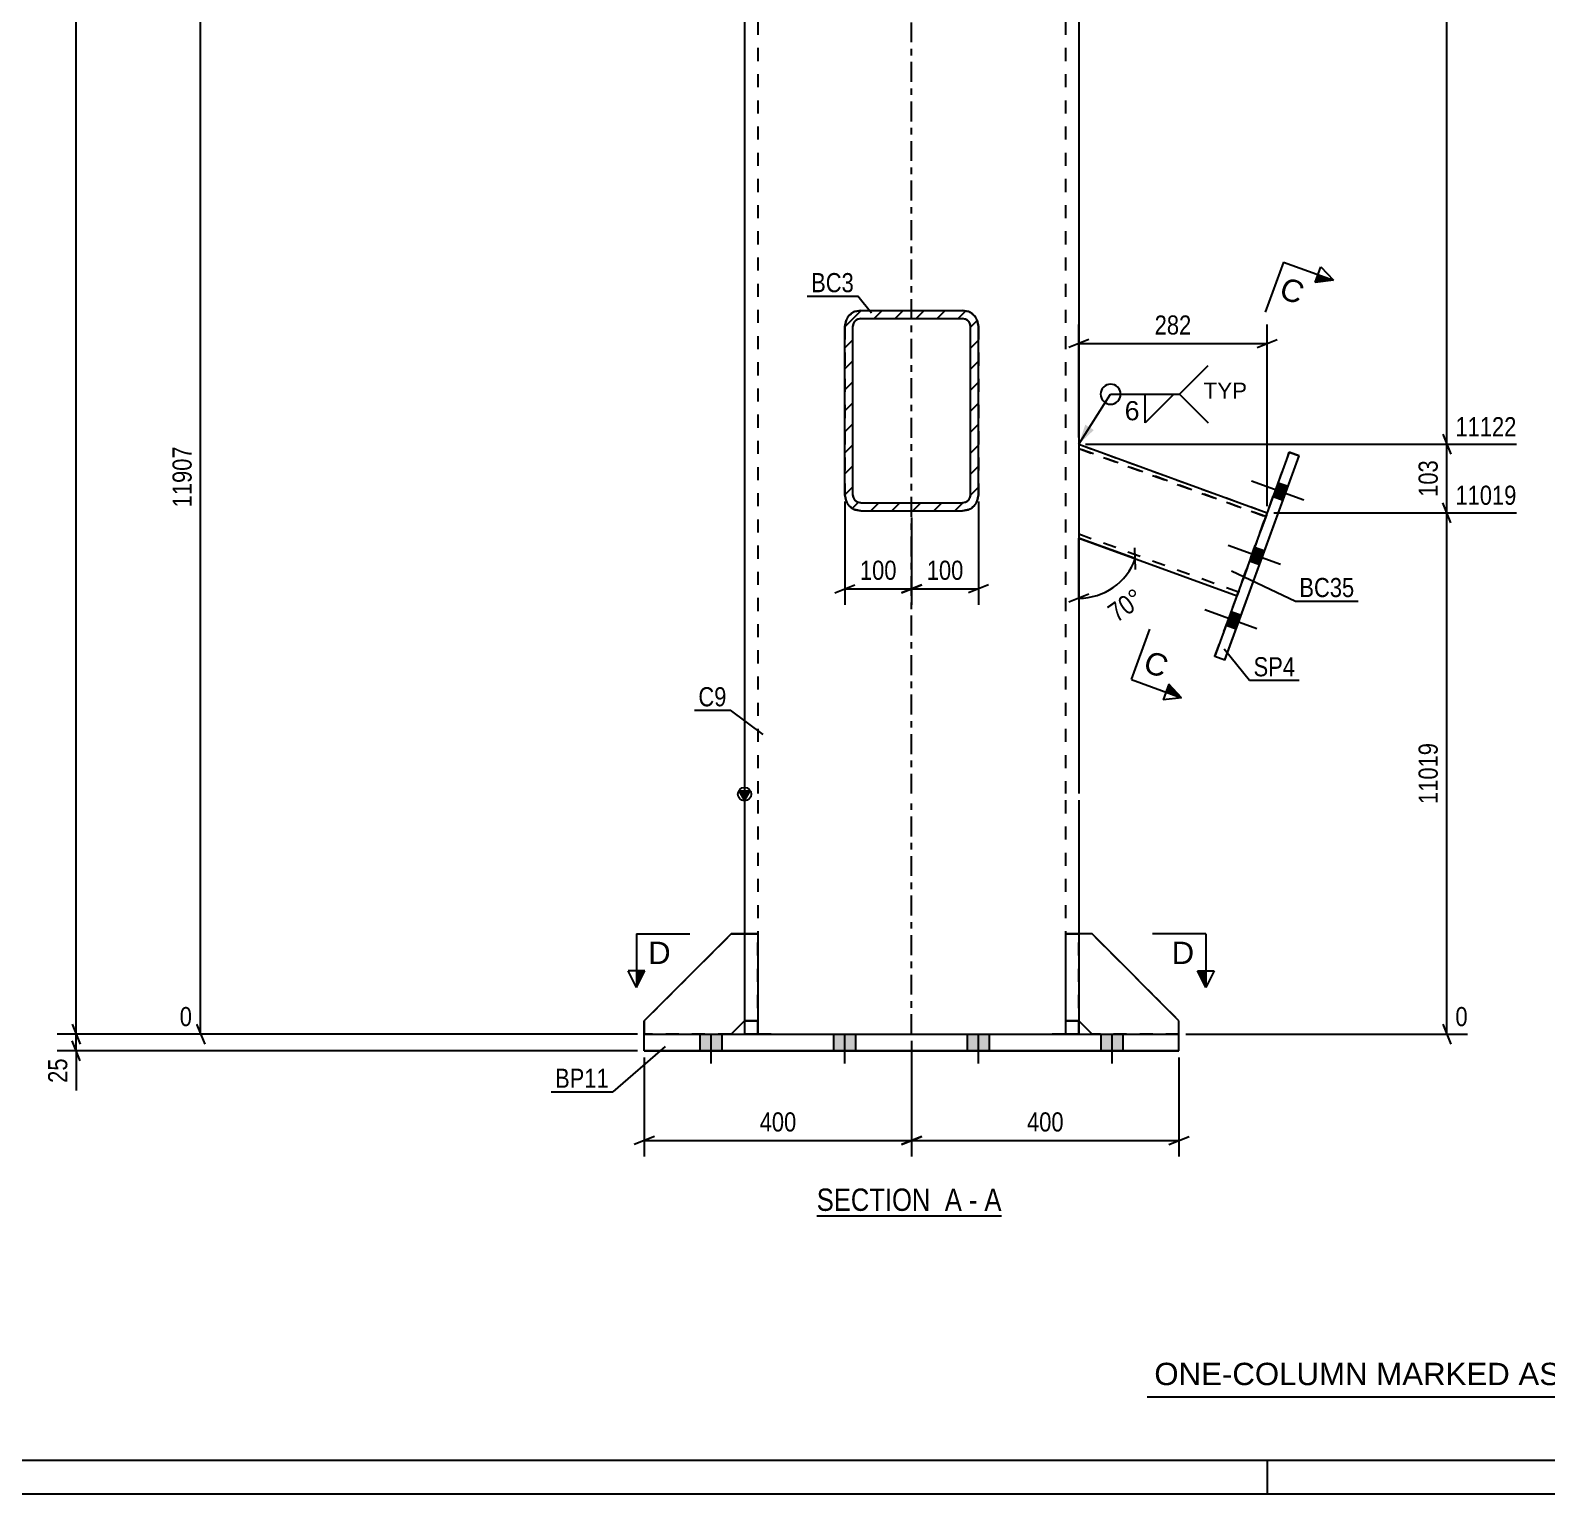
# Model space of a CAD drawing. Header units: millimetres. Extents: x 0 to 841, y 0 to 594.
# Drawn here: x 235.9 to 462.8, y 0 to 219 of the extents above; entities that cross this region are included whole.
import ezdxf

# ---------------------------------------------------------------- set-up
doc = ezdxf.new("R2010")
doc.units = ezdxf.units.MM
doc.linetypes.add('DXK_LINE_DOT2', pattern=[3.9198, 1.9599, -1.9599])
doc.linetypes.add('DXK_LINE_DOT3', pattern=[5.9187, 2.979, -0.9799, 0.9799, -0.9799])
doc.styles.add('Arial', font='ARIAL.TTF', dxfattribs={"height": 0.2})
doc.styles.add('Arial Narrow', font='ARIALN.TTF', dxfattribs={"height": 0.2})

# ---------------------------------------------------------------- blocks, each defined once
blk = doc.blocks.new('Unknown-681621213-15216')
at = {"color": 5, "linetype": 'Continuous'}
for p, q in [((5, 5), (836, 5)), ((421, 0), (421, 5)), ((0, 0), (841, 0))]:
    blk.add_line(p, q, dxfattribs=at)
blk = doc.blocks.new('Unknown-681621213-17 - 31883')
at = {"color": 6, "linetype": 'Continuous'}
blk.add_line((353.55, 41.58), (381.2, 41.58), dxfattribs=at)
at = {"color": 0, "linetype": 'Continuous'}
blk.add_wipeout([(371.66, 42.33), (371.66, 45.83), (353.55, 45.83), (353.55, 42.33)], dxfattribs=at)
at = {"color": 7, "linetype": 'Continuous', "style": 'Arial Narrow'}
blk.add_text('SECTION ', height=3.34, dxfattribs=at).set_placement((353.55, 42.33))
at = {"color": 0, "linetype": 'Continuous'}
blk.add_wipeout([(375.27, 42.33), (375.27, 45.83), (372.71, 45.83), (372.71, 42.33)], dxfattribs=at)
blk.add_wipeout([(377.59, 42.33), (377.59, 45.83), (376.32, 45.83), (376.32, 42.33)], dxfattribs=at)
at = {"color": 7, "linetype": 'Continuous', "style": 'Arial Narrow'}
for s, p in [('A', (372.71, 42.33)), ('-', (376.32, 42.33))]:
    blk.add_text(s, height=3.34, dxfattribs=at).set_placement(p)
at = {"color": 0, "linetype": 'Continuous'}
blk.add_wipeout([(381.2, 42.33), (381.2, 45.83), (378.64, 45.83), (378.64, 42.33)], dxfattribs=at)
at = {"color": 7, "linetype": 'Continuous', "style": 'Arial Narrow'}
blk.add_text('A', height=3.34, dxfattribs=at).set_placement((378.64, 42.33))
blk = doc.blocks.new('Part-681621213-31885 - 31883')
at = {"linetype": 'Continuous'}
h = blk.add_hatch(dxfattribs=at)
h.set_pattern_fill('', scale=0.7, style=0, pattern_type=0)
h.set_pattern_definition([(45, (357.7518, 149.5143), (-1.57154, 1.57154), [])])
h.paths.add_polyline_path([(357.75, 174.71), (357.75, 149.51), (357.93, 148.6), (358.45, 147.82), (359.23, 147.3), (360.15, 147.11), (375.35, 147.11), (376.27, 147.3), (377.05, 147.82), (377.57, 148.6), (377.75, 149.51), (377.75, 174.71), (377.57, 175.63), (377.05, 176.41), (376.27, 176.93), (375.35, 177.11), (360.15, 177.11), (359.23, 176.93), (358.45, 176.41), (357.93, 175.63)])
h.paths.add_polyline_path([(359.3, 175.56), (359.69, 175.82), (360.15, 175.91), (375.35, 175.91), (375.81, 175.82), (376.2, 175.56), (376.46, 175.17), (376.55, 174.71), (376.55, 149.51), (376.46, 149.06), (376.2, 148.67), (375.81, 148.41), (375.35, 148.31), (360.15, 148.31), (359.69, 148.41), (359.3, 148.67), (359.04, 149.06), (358.95, 149.51), (358.95, 174.71), (359.04, 175.17)])
at = {"color": 7, "linetype": 'DXK_LINE_DOT2'}
for p, q in [((359.23, 176.93), (360.15, 177.11)), ((360.15, 177.11), (375.35, 177.11)), ((360.15, 177.11), (360.15, 177.11)), ((375.35, 177.11), (375.35, 177.11)), ((375.35, 177.11), (376.27, 176.93)), ((357.75, 174.71), (357.93, 175.63)), ((357.75, 174.71), (357.75, 149.51)), ((359.04, 175.17), (358.95, 174.71)), ((358.95, 174.71), (358.95, 174.71)), ((358.95, 149.51), (358.95, 174.71)), ((359.04, 175.17), (359.04, 175.17)), ((376.46, 175.17), (376.46, 175.17)), ((376.55, 174.71), (376.46, 175.17)), ((376.55, 174.71), (376.55, 174.71)), ((376.55, 149.51), (376.55, 174.71)), ((377.57, 175.63), (377.75, 174.71)), ((377.75, 174.71), (377.75, 149.51)), ((357.93, 148.59), (357.75, 149.51)), ((357.93, 148.59), (357.93, 148.6)), ((358.95, 149.51), (358.95, 149.51)), ((358.95, 149.51), (359.04, 149.05)), ((359.69, 148.4), (360.15, 148.31)), ((360.15, 148.31), (360.15, 148.31)), ((360.15, 148.31), (375.35, 148.31)), ((375.35, 148.31), (375.81, 148.4)), ((375.35, 148.31), (375.35, 148.31)), ((376.46, 149.05), (376.55, 149.51)), ((376.55, 149.51), (376.55, 149.51)), ((377.75, 149.51), (377.57, 148.59)), ((377.57, 148.59), (377.57, 148.6)), ((377.75, 149.51), (377.75, 149.51))]:
    blk.add_line(p, q, dxfattribs=at)
at = {"color": 2, "linetype": 'Continuous'}
for p, q in [((360.15, 177.11), (359.23, 176.93)), ((360.15, 177.11), (375.35, 177.11)), ((376.27, 176.93), (375.35, 177.11)), ((357.93, 175.63), (357.75, 174.71)), ((357.75, 149.51), (357.75, 174.71)), ((358.95, 174.71), (359.04, 175.17)), ((358.95, 149.51), (358.95, 174.71)), ((360.15, 175.91), (359.69, 175.82)), ((359.69, 175.82), (360.15, 175.91)), ((360.15, 175.91), (360.15, 175.91)), ((360.15, 175.91), (375.35, 175.91)), ((360.15, 175.91), (375.35, 175.91)), ((375.35, 175.91), (375.35, 175.91)), ((375.81, 175.82), (375.35, 175.91)), ((375.35, 175.91), (375.81, 175.82)), ((376.46, 175.17), (376.55, 174.71)), ((376.55, 149.51), (376.55, 174.71)), ((377.75, 174.71), (377.57, 175.63)), ((377.75, 149.51), (377.75, 174.71)), ((357.75, 149.51), (357.93, 148.6)), ((359.04, 149.06), (358.95, 149.51)), ((360.15, 148.31), (359.69, 148.41)), ((360.15, 148.31), (375.35, 148.31)), ((375.81, 148.41), (375.35, 148.31)), ((376.55, 149.51), (376.46, 149.06)), ((377.57, 148.6), (377.75, 149.51)), ((359.23, 147.3), (360.15, 147.11)), ((360.15, 147.11), (359.23, 147.29)), ((360.15, 147.11), (375.35, 147.11)), ((360.15, 147.11), (360.15, 147.11)), ((360.15, 147.11), (375.35, 147.11)), ((375.35, 147.11), (376.27, 147.3)), ((376.27, 147.29), (375.35, 147.11)), ((375.35, 147.11), (375.35, 147.11))]:
    blk.add_line(p, q, dxfattribs=at)
at = {"color": 7, "linetype": 'DXK_LINE_DOT3'}
blk.add_line((367.75, 162.11), (367.75, 162.11), dxfattribs=at)
at = {"color": 7, "linetype": 'DXK_LINE_DOT2'}
for centre, radius, start, end in [((360.15, 174.71), 2.4, 112.5, 157.5), ((375.35, 174.71), 2.4, 22.5, 67.5), ((360.15, 149.51), 1.2, 202.5, 247.5), ((375.35, 149.51), 1.2, 292.5, 337.5)]:
    blk.add_arc(centre, radius, start, end, dxfattribs=at)
at = {"color": 2, "linetype": 'Continuous'}
for centre, radius, start, end in [((360.15, 174.71), 2.4, 112.5, 157.5), ((360.15, 174.71), 1.2, 112.5, 157.5), ((360.15, 174.71), 1.2, 112.5, 157.5), ((375.35, 174.71), 1.2, 22.5, 67.5), ((375.35, 174.71), 1.2, 22.5, 67.5), ((375.35, 174.71), 2.4, 22.5, 67.5), ((360.15, 149.51), 2.4, 202.5, 247.5), ((360.15, 149.51), 2.4, 202.5, 247.5), ((360.15, 149.51), 1.2, 202.5, 247.5), ((375.35, 149.51), 1.2, 292.5, 337.5), ((375.35, 149.51), 2.4, 292.5, 337.5), ((375.35, 149.51), 2.4, 292.5, 337.5)]:
    blk.add_arc(centre, radius, start, end, dxfattribs=at)
blk = doc.blocks.new('Part-681621213-31886 - 31883')
at = {"color": 2, "linetype": 'Continuous'}
for p, q in [((394.75, 83.78), (392.75, 83.78)), ((407.75, 70.78), (394.75, 83.78)), ((394.75, 83.78), (394.75, 83.78)), ((394.75, 68.79), (392.75, 70.78)), ((407.75, 68.79), (407.75, 70.78))]:
    blk.add_line(p, q, dxfattribs=at)
at = {"color": 7, "linetype": 'DXK_LINE_DOT2'}
for p, q in [((392.75, 83.78), (392.75, 70.78)), ((394.75, 83.78), (392.75, 83.78)), ((394.75, 83.78), (407.75, 70.78)), ((394.75, 68.78), (392.75, 70.78)), ((394.75, 68.78), (394.75, 68.79)), ((394.75, 68.78), (407.75, 68.78)), ((394.75, 68.78), (394.75, 68.78)), ((407.75, 68.78), (394.75, 68.78)), ((407.75, 68.78), (407.75, 68.79)), ((407.75, 68.79), (407.75, 68.78)), ((407.75, 68.78), (407.75, 68.78))]:
    blk.add_line(p, q, dxfattribs=at)
blk = doc.blocks.new('Part-681621213-31887 - 31883')
at = {"color": 2, "linetype": 'Continuous'}
for p, q in [((390.75, 83.78), (390.75, 83.78)), ((392.75, 83.78), (390.75, 83.78)), ((390.75, 83.78), (390.75, 68.79)), ((392.75, 83.78), (392.75, 83.78)), ((392.75, 83.78), (392.75, 68.79)), ((392.75, 70.79), (390.75, 70.79)), ((390.75, 68.79), (392.75, 68.79))]:
    blk.add_line(p, q, dxfattribs=at)
at = {"color": 7, "linetype": 'DXK_LINE_DOT2'}
for p, q in [((390.75, 83.78), (392.75, 83.78)), ((390.75, 70.79), (390.75, 68.78)), ((390.75, 70.78), (392.75, 70.78)), ((392.75, 70.79), (392.75, 68.78)), ((390.75, 68.78), (390.75, 68.79)), ((392.75, 68.78), (390.75, 68.78)), ((392.75, 68.78), (392.75, 68.79))]:
    blk.add_line(p, q, dxfattribs=at)
blk = doc.blocks.new('Part-681621213-31889 - 31883')
at = {"color": 7, "linetype": 'DXK_LINE_DOT2'}
for p, q in [((360.15, 177.1), (359.23, 176.92)), ((360.15, 177.1), (375.35, 177.1)), ((360.15, 177.1), (360.15, 177.1)), ((375.35, 177.1), (375.35, 177.1)), ((376.27, 176.92), (375.35, 177.1)), ((357.93, 175.62), (357.75, 174.7)), ((357.75, 174.7), (357.75, 149.5)), ((358.95, 174.7), (359.04, 175.16)), ((358.95, 174.7), (358.95, 174.7)), ((358.95, 149.5), (358.95, 174.7)), ((359.04, 175.16), (359.04, 175.16)), ((359.69, 175.81), (360.15, 175.9)), ((360.15, 175.9), (360.15, 175.9)), ((360.15, 175.9), (375.35, 175.9)), ((375.35, 175.9), (375.35, 175.9)), ((375.35, 175.9), (375.81, 175.81)), ((376.46, 175.16), (376.46, 175.16)), ((376.46, 175.16), (376.55, 174.7)), ((376.55, 174.7), (376.55, 174.7)), ((376.55, 149.5), (376.55, 174.7)), ((377.75, 174.7), (377.57, 175.62)), ((377.75, 174.7), (377.75, 149.5)), ((357.75, 149.5), (357.93, 148.58)), ((357.93, 148.58), (357.93, 148.58)), ((358.95, 149.5), (358.95, 149.5)), ((359.04, 149.04), (358.95, 149.5)), ((360.15, 148.3), (359.69, 148.39)), ((360.15, 148.3), (360.15, 148.3)), ((360.15, 148.3), (375.35, 148.3)), ((375.81, 148.39), (375.35, 148.3)), ((375.35, 148.3), (375.35, 148.3)), ((376.55, 149.5), (376.46, 149.04)), ((376.55, 149.5), (376.55, 149.5)), ((377.57, 148.58), (377.75, 149.5)), ((377.57, 148.58), (377.57, 148.58)), ((359.23, 147.28), (360.15, 147.1)), ((360.15, 147.1), (375.35, 147.1)), ((360.15, 147.1), (360.15, 147.1)), ((375.35, 147.1), (376.27, 147.28)), ((375.35, 147.1), (375.35, 147.1))]:
    blk.add_line(p, q, dxfattribs=at)
at = {"color": 7, "linetype": 'DXK_LINE_DOT3'}
blk.add_line((367.75, 162.1), (367.75, 162.1), dxfattribs=at)
at = {"color": 7, "linetype": 'DXK_LINE_DOT2'}
for centre, radius, start, end in [((360.15, 174.7), 2.4, 112.5, 157.5), ((360.15, 174.7), 1.2, 112.5, 157.5), ((375.35, 174.7), 1.2, 22.5, 67.5), ((375.35, 174.7), 2.4, 22.5, 67.5), ((360.15, 149.5), 2.4, 202.5, 247.5), ((360.15, 149.5), 1.2, 202.5, 247.5), ((375.35, 149.5), 1.2, 292.5, 337.5), ((375.35, 149.5), 2.4, 292.5, 337.5)]:
    blk.add_arc(centre, radius, start, end, dxfattribs=at)
blk = doc.blocks.new('Part-681621213-31916 - 31883')
at = {"color": 2, "linetype": 'Continuous'}
for p, q in [((392.75, 157.07), (420.95, 146.81)), ((392.75, 143.02), (416.43, 134.4)), ((392.75, 143.02), (416.43, 134.4))]:
    blk.add_line(p, q, dxfattribs=at)
at = {"color": 7, "linetype": 'DXK_LINE_DOT2'}
for p, q in [((392.75, 157.07), (392.75, 143.02)), ((392.75, 157.07), (420.95, 146.81)), ((392.75, 156.43), (420.74, 146.24)), ((420.74, 146.24), (392.75, 156.43)), ((392.75, 156.43), (392.75, 156.43)), ((420.74, 146.24), (416.65, 135.01)), ((420.69, 146.11), (416.68, 135.1)), ((420.68, 146.08), (416.7, 135.13)), ((420.61, 145.89), (416.7, 135.13)), ((420.68, 146.08), (420.61, 145.89)), ((420.68, 146.08), (420.73, 146.2)), ((420.73, 146.2), (420.68, 146.08)), ((420.83, 146.48), (420.69, 146.11)), ((420.73, 146.2), (420.74, 146.24)), ((420.74, 146.24), (420.73, 146.2)), ((420.74, 146.24), (420.83, 146.48)), ((420.74, 146.24), (420.74, 146.24)), ((420.91, 146.72), (420.83, 146.48)), ((420.83, 146.48), (420.91, 146.72)), ((420.95, 146.81), (420.91, 146.72)), ((420.91, 146.72), (420.95, 146.81)), ((420.95, 146.81), (420.95, 146.81)), ((392.75, 143.66), (416.64, 134.97)), ((392.75, 143.66), (416.64, 134.97)), ((416.46, 134.49), (416.43, 134.4)), ((416.43, 134.4), (416.46, 134.49)), ((416.43, 134.4), (416.43, 134.4)), ((416.43, 134.4), (416.43, 134.4)), ((416.55, 134.73), (416.46, 134.49)), ((416.46, 134.49), (416.55, 134.73)), ((416.68, 135.1), (416.55, 134.73)), ((416.55, 134.73), (416.65, 135.01)), ((416.65, 135.01), (416.64, 134.97)), ((416.64, 134.97), (416.65, 135.01)), ((416.64, 134.97), (416.64, 134.97)), ((416.7, 135.13), (416.65, 135.01)), ((416.65, 135.01), (416.7, 135.13))]:
    blk.add_line(p, q, dxfattribs=at)
blk = doc.blocks.new('Part-681621213-31918 - 31883')
at = {"color": 2, "linetype": 'Continuous'}
for p, q in [((424.25, 155.88), (413.13, 125.34)), ((414.63, 124.79), (425.75, 155.33)), ((414.63, 124.78), (425.75, 155.32)), ((425.75, 155.33), (424.25, 155.88)), ((425.75, 155.33), (425.75, 155.32)), ((425.75, 155.33), (425.75, 155.32)), ((413.13, 125.34), (414.63, 124.79)), ((413.13, 125.34), (413.13, 125.33)), ((413.13, 125.33), (413.13, 125.34)), ((414.63, 124.78), (413.13, 125.33)), ((414.63, 124.79), (414.63, 124.78))]:
    blk.add_line(p, q, dxfattribs=at)
at = {"color": 7, "linetype": 'DXK_LINE_DOT2'}
for p, q in [((413.13, 125.34), (424.25, 155.87)), ((424.25, 155.88), (424.25, 155.87)), ((424.25, 155.87), (425.75, 155.33))]:
    blk.add_line(p, q, dxfattribs=at)
blk = doc.blocks.new('Part-681621213-31931 - 31883')
at = {"color": 2, "linetype": 'Continuous'}
for p, q in [((340.75, 83.78), (327.75, 70.78)), ((340.75, 83.78), (340.75, 83.78)), ((342.75, 83.78), (340.75, 83.78)), ((327.75, 70.78), (327.75, 70.78)), ((327.75, 70.78), (327.75, 68.79)), ((340.76, 68.79), (342.75, 70.78))]:
    blk.add_line(p, q, dxfattribs=at)
at = {"color": 7, "linetype": 'DXK_LINE_DOT2'}
for p, q in [((327.75, 70.78), (340.75, 83.78)), ((340.75, 83.78), (342.75, 83.78)), ((342.75, 83.78), (342.75, 70.78)), ((342.75, 70.78), (340.75, 68.78)), ((327.75, 68.79), (327.75, 68.78)), ((340.75, 68.78), (327.75, 68.78)), ((327.75, 68.78), (340.75, 68.78)), ((340.75, 68.78), (340.76, 68.79)), ((340.75, 68.78), (340.75, 68.78))]:
    blk.add_line(p, q, dxfattribs=at)
blk = doc.blocks.new('Part-681621213-31932 - 31883')
at = {"color": 2, "linetype": 'Continuous'}
for p, q in [((342.75, 83.78), (342.75, 83.78)), ((344.75, 83.78), (342.75, 83.78)), ((342.75, 83.78), (342.75, 68.79)), ((344.75, 83.78), (344.75, 83.78)), ((344.75, 83.78), (344.75, 68.79)), ((344.75, 70.79), (342.75, 70.79)), ((342.75, 68.79), (344.75, 68.79))]:
    blk.add_line(p, q, dxfattribs=at)
at = {"color": 7, "linetype": 'DXK_LINE_DOT2'}
for p, q in [((342.75, 83.78), (344.75, 83.78)), ((342.75, 70.79), (342.75, 68.78)), ((342.75, 70.78), (344.75, 70.78)), ((344.75, 70.79), (344.75, 68.78)), ((342.75, 68.78), (342.75, 68.79)), ((344.75, 68.78), (342.75, 68.78)), ((344.75, 68.78), (344.75, 68.79))]:
    blk.add_line(p, q, dxfattribs=at)
blk = doc.blocks.new('Part-681621213-31933 - 31883')
at = {"color": 7, "linetype": 'DXK_LINE_DOT2'}
for p, q in [((394.75, 83.78), (392.75, 83.78)), ((392.75, 83.78), (392.75, 70.78)), ((394.75, 83.78), (392.75, 83.78)), ((407.75, 70.78), (394.75, 83.78)), ((394.75, 83.78), (394.75, 83.78)), ((394.75, 83.78), (407.75, 70.78)), ((394.75, 68.78), (392.75, 70.78)), ((407.75, 68.78), (407.75, 70.78)), ((394.75, 68.78), (394.74, 68.79)), ((394.75, 68.78), (407.75, 68.78)), ((394.75, 68.78), (394.75, 68.78)), ((394.75, 68.78), (407.75, 68.78)), ((407.75, 68.78), (407.75, 68.79))]:
    blk.add_line(p, q, dxfattribs=at)
at = {"color": 2, "linetype": 'Continuous'}
blk.add_line((394.74, 68.79), (392.75, 70.78), dxfattribs=at)
blk = doc.blocks.new('Part-681621213-31934 - 31883')
at = {"color": 7, "linetype": 'DXK_LINE_DOT2'}
for p, q in [((390.75, 83.78), (390.75, 68.77)), ((392.75, 83.78), (390.75, 83.78)), ((390.75, 83.78), (392.75, 83.78)), ((392.75, 68.77), (392.75, 83.78)), ((390.75, 70.78), (392.75, 70.78)), ((392.75, 70.77), (390.75, 70.77)), ((390.75, 68.78), (390.75, 68.79)), ((390.75, 68.77), (390.75, 68.78)), ((390.75, 68.78), (392.75, 68.78)), ((390.75, 68.77), (392.75, 68.77)), ((392.75, 68.78), (392.75, 68.79)), ((392.75, 68.78), (392.75, 68.77))]:
    blk.add_line(p, q, dxfattribs=at)
blk = doc.blocks.new('Part-681621213-31935 - 31883')
at = {"color": 7, "linetype": 'DXK_LINE_DOT2'}
for p, q in [((327.75, 70.78), (340.75, 83.78)), ((340.75, 83.78), (327.75, 70.78)), ((340.75, 83.78), (342.75, 83.78)), ((340.75, 83.78), (340.75, 83.78)), ((342.75, 83.78), (340.75, 83.78)), ((342.75, 83.78), (342.75, 70.78)), ((327.75, 68.78), (327.75, 70.78)), ((342.75, 70.78), (340.75, 68.78)), ((340.75, 68.78), (327.75, 68.78)), ((327.75, 68.78), (340.75, 68.78)), ((340.75, 68.78), (340.77, 68.79)), ((340.75, 68.78), (340.75, 68.78))]:
    blk.add_line(p, q, dxfattribs=at)
at = {"color": 2, "linetype": 'Continuous'}
blk.add_line((340.77, 68.79), (342.75, 70.78), dxfattribs=at)
blk = doc.blocks.new('Part-681621213-31936 - 31883')
at = {"color": 7, "linetype": 'DXK_LINE_DOT2'}
for p, q in [((342.75, 83.78), (342.75, 68.77)), ((344.75, 83.78), (342.75, 83.78)), ((342.75, 83.78), (344.75, 83.78)), ((344.75, 68.77), (344.75, 83.78)), ((342.75, 70.78), (344.75, 70.78)), ((344.75, 70.77), (342.75, 70.77)), ((342.75, 68.78), (342.75, 68.79)), ((342.75, 68.77), (342.75, 68.78)), ((342.75, 68.78), (344.75, 68.78)), ((342.75, 68.77), (344.75, 68.77)), ((344.75, 68.78), (344.75, 68.79)), ((344.75, 68.78), (344.75, 68.77))]:
    blk.add_line(p, q, dxfattribs=at)
blk = doc.blocks.new('Part-681621213-31937 - 31883')
at = {"color": 2, "linetype": 'Continuous'}
for p, q in [((327.75, 66.27), (327.75, 68.79)), ((327.75, 68.79), (407.75, 68.79)), ((407.75, 66.27), (407.75, 68.79)), ((327.75, 66.29), (327.75, 66.27)), ((407.75, 66.29), (327.75, 66.29)), ((327.75, 66.27), (407.75, 66.27)), ((407.75, 66.29), (407.75, 66.27))]:
    blk.add_line(p, q, dxfattribs=at)
at = {"color": 7, "linetype": 'DXK_LINE_DOT2'}
blk.add_line((327.75, 68.77), (407.75, 68.77), dxfattribs=at)
blk = doc.blocks.new('Part-681621213-31938 - 31883')
at = {"linetype": 'Continuous'}
blk.add_hatch(color=2, dxfattribs=at).paths.add_polyline_path([(342.75, 103.81), (341.95, 105.21), (343.55, 105.21)])
at = {"color": 2, "linetype": 'Continuous'}
for p, q in [((342.75, 498.61), (342.75, 104.78)), ((392.75, 498.61), (392.75, 104.78)), ((342.75, 103.81), (341.95, 105.21)), ((341.95, 105.21), (343.55, 105.21)), ((343.55, 105.21), (342.75, 103.81)), ((342.75, 103.78), (342.75, 83.78)), ((392.75, 103.78), (392.75, 83.78))]:
    blk.add_line(p, q, dxfattribs=at)
at = {"color": 7, "linetype": 'DXK_LINE_DOT2'}
for p, q in [((344.75, 498.61), (344.75, 104.78)), ((390.75, 498.61), (390.75, 104.78)), ((344.75, 103.78), (344.75, 68.78)), ((390.75, 103.78), (390.75, 68.78)), ((342.75, 83.78), (342.75, 68.78)), ((392.75, 83.78), (392.75, 68.78)), ((342.75, 68.78), (342.75, 68.78)), ((343.06, 68.78), (342.75, 68.78)), ((342.75, 68.78), (343.06, 68.78)), ((343.93, 68.78), (343.06, 68.78)), ((343.06, 68.78), (343.93, 68.78)), ((345.22, 68.78), (343.93, 68.78)), ((343.93, 68.78), (345.22, 68.78)), ((344.75, 68.78), (344.75, 68.79)), ((344.75, 68.78), (344.75, 68.78)), ((344.91, 68.78), (344.75, 68.78)), ((344.75, 68.78), (344.91, 68.78)), ((345.34, 68.78), (344.91, 68.78)), ((344.91, 68.78), (345.34, 68.78)), ((346.75, 68.78), (345.22, 68.78)), ((345.22, 68.78), (346.75, 68.78)), ((345.99, 68.78), (345.34, 68.78)), ((345.34, 68.78), (345.99, 68.78)), ((346.75, 68.78), (345.99, 68.78)), ((345.99, 68.78), (346.75, 68.78)), ((346.75, 68.78), (388.75, 68.78)), ((346.75, 68.78), (388.75, 68.78)), ((346.75, 68.78), (388.75, 68.78)), ((346.75, 68.78), (388.75, 68.78)), ((389.52, 68.78), (388.75, 68.78)), ((388.75, 68.78), (389.52, 68.78)), ((388.75, 68.78), (390.29, 68.78)), ((390.29, 68.78), (388.75, 68.78)), ((390.17, 68.78), (389.52, 68.78)), ((389.52, 68.78), (390.17, 68.78)), ((390.6, 68.78), (390.17, 68.78)), ((390.17, 68.78), (390.6, 68.78)), ((390.29, 68.78), (391.58, 68.78)), ((391.58, 68.78), (390.29, 68.78)), ((390.75, 68.78), (390.6, 68.78)), ((390.6, 68.78), (390.75, 68.78)), ((390.75, 68.78), (390.75, 68.79)), ((390.75, 68.78), (390.75, 68.78)), ((391.58, 68.78), (392.45, 68.78)), ((392.45, 68.78), (391.58, 68.78)), ((392.45, 68.78), (392.75, 68.78)), ((392.75, 68.78), (392.45, 68.78)), ((392.75, 68.78), (392.75, 68.78))]:
    blk.add_line(p, q, dxfattribs=at)
at = {"color": 7, "linetype": 'DXK_LINE_DOT3'}
for p, q in [((367.75, 104.78), (367.75, 498.61)), ((367.75, 68.78), (367.75, 103.78))]:
    blk.add_line(p, q, dxfattribs=at)
at = {"color": 2, "linetype": 'Continuous'}
blk.add_circle((342.75, 104.71), 1, dxfattribs=at)
blk = doc.blocks.new('Bolt-681621213-31960 - 31883')
at = {"linetype": 'Continuous'}
for points in [[(423.32, 148.65), (424.07, 150.72), (422.57, 151.27), (421.82, 149.2)], [(423.32, 148.66), (424.07, 150.72), (422.57, 151.27), (421.82, 149.2)], [(423.32, 148.66), (424.07, 150.73), (422.57, 151.27), (421.82, 149.2)], [(419.82, 139.02), (420.57, 141.09), (419.06, 141.64), (418.31, 139.57)], [(419.82, 139.03), (420.57, 141.09), (419.06, 141.64), (418.31, 139.57)], [(416.31, 129.39), (417.06, 131.46), (415.56, 132.01), (414.81, 129.94)], [(416.31, 129.39), (417.06, 131.46), (415.56, 132.01), (414.81, 129.94)], [(416.31, 129.39), (417.06, 131.46), (415.56, 132), (414.81, 129.94)]]:
    blk.add_hatch(color=1, dxfattribs=at).paths.add_polyline_path(points)
at = {"color": 1, "linetype": 'Continuous'}
for p, q in [((426.42, 148.7), (418.62, 151.54)), ((426.42, 148.7), (418.62, 151.54)), ((426.42, 148.7), (418.62, 151.53)), ((424.07, 150.72), (422.57, 151.27)), ((424.07, 150.72), (422.57, 151.27)), ((424.07, 150.73), (422.57, 151.27)), ((423.32, 148.65), (421.82, 149.2)), ((423.32, 148.66), (421.82, 149.2)), ((423.32, 148.66), (421.82, 149.2)), ((422.92, 139.07), (415.12, 141.91)), ((422.92, 139.06), (415.12, 141.9)), ((420.57, 141.09), (419.06, 141.64)), ((420.57, 141.09), (419.06, 141.64)), ((419.82, 139.02), (418.31, 139.57)), ((419.82, 139.03), (418.31, 139.57)), ((419.41, 129.43), (411.61, 132.27)), ((419.41, 129.43), (411.61, 132.27)), ((419.41, 129.44), (411.61, 132.27)), ((417.06, 131.46), (415.56, 132.01)), ((417.06, 131.46), (415.56, 132.01)), ((417.06, 131.46), (415.56, 132)), ((416.31, 129.39), (414.81, 129.94)), ((416.31, 129.39), (414.81, 129.94)), ((416.31, 129.39), (414.81, 129.94))]:
    blk.add_line(p, q, dxfattribs=at)
blk = doc.blocks.new('Bolt-681621213-31961 - 31883')
at = {"linetype": 'Continuous'}
for points in [[(336.1, 66.29), (339.4, 66.29), (339.4, 68.79), (336.1, 68.79)], [(336.1, 66.28), (339.4, 66.28), (339.4, 68.78), (336.1, 68.78)], [(336.1, 66.28), (339.4, 66.28), (339.4, 68.78), (336.1, 68.78)], [(336.1, 66.27), (339.4, 66.27), (339.4, 68.77), (336.1, 68.77)], [(356.1, 66.29), (359.4, 66.29), (359.4, 68.79), (356.1, 68.79)], [(356.1, 66.27), (359.4, 66.27), (359.4, 68.77), (356.1, 68.77)], [(376.1, 66.29), (379.4, 66.29), (379.4, 68.79), (376.1, 68.79)], [(376.1, 66.27), (379.4, 66.27), (379.4, 68.77), (376.1, 68.77)], [(396.1, 66.29), (399.4, 66.29), (399.4, 68.79), (396.1, 68.79)], [(396.1, 66.28), (399.4, 66.28), (399.4, 68.78), (396.1, 68.78)], [(396.1, 66.28), (399.4, 66.28), (399.4, 68.78), (396.1, 68.78)], [(396.1, 66.27), (399.4, 66.27), (399.4, 68.77), (396.1, 68.77)]]:
    blk.add_hatch(color=1, dxfattribs=at).paths.add_polyline_path(points)
at = {"color": 1, "linetype": 'Continuous'}
for p, q in [((336.1, 66.29), (336.1, 68.79)), ((336.1, 66.28), (336.1, 68.78)), ((336.1, 66.28), (336.1, 68.78)), ((336.1, 66.27), (336.1, 68.77)), ((337.75, 64.39), (337.75, 68.79)), ((337.75, 64.38), (337.75, 68.78)), ((337.75, 64.38), (337.75, 68.78)), ((337.75, 64.37), (337.75, 68.77)), ((339.4, 66.29), (339.4, 68.79)), ((339.4, 66.28), (339.4, 68.78)), ((339.4, 66.28), (339.4, 68.78)), ((339.4, 66.27), (339.4, 68.77)), ((356.1, 66.29), (356.1, 68.79)), ((356.1, 66.27), (356.1, 68.77)), ((357.75, 64.39), (357.75, 68.79)), ((357.75, 64.37), (357.75, 68.77)), ((359.4, 66.29), (359.4, 68.79)), ((359.4, 66.27), (359.4, 68.77)), ((376.1, 66.29), (376.1, 68.79)), ((376.1, 66.27), (376.1, 68.77)), ((377.75, 64.39), (377.75, 68.79)), ((377.75, 64.37), (377.75, 68.77)), ((379.4, 66.29), (379.4, 68.79)), ((379.4, 66.27), (379.4, 68.77)), ((396.1, 66.29), (396.1, 68.79)), ((396.1, 66.28), (396.1, 68.78)), ((396.1, 66.28), (396.1, 68.78)), ((396.1, 66.27), (396.1, 68.77)), ((397.75, 64.39), (397.75, 68.79)), ((397.75, 64.38), (397.75, 68.78)), ((397.75, 64.38), (397.75, 68.78)), ((397.75, 64.37), (397.75, 68.77)), ((399.4, 66.29), (399.4, 68.79)), ((399.4, 66.28), (399.4, 68.78)), ((399.4, 66.28), (399.4, 68.78)), ((399.4, 66.27), (399.4, 68.77))]:
    blk.add_line(p, q, dxfattribs=at)
blk = doc.blocks.new('StraightDimension-681621213-32107 - 31883')
at = {"color": 7, "linetype": 'Continuous'}
for p, q in [((377.75, 148.51), (377.75, 133.03)), ((367.75, 146.12), (367.75, 133.03)), ((366.25, 134.83), (369.25, 136.03)), ((367.75, 135.43), (377.75, 135.43)), ((379.25, 136.03), (376.25, 134.83))]:
    blk.add_line(p, q, dxfattribs=at)
at = {"color": 0}
blk.add_wipeout([(376.09, 136.18), (376.09, 140.38), (369.41, 140.38), (369.41, 136.18)], dxfattribs=at)
at = {"color": 3, "style": 'Arial Narrow'}
blk.add_text('100', height=2.863, dxfattribs=at).set_placement((370.01, 136.78))
blk = doc.blocks.new('StraightDimension-681621213-32108 - 31883')
at = {"color": 7, "linetype": 'Continuous'}
for p, q in [((357.75, 148.51), (357.75, 133.03)), ((367.75, 146.12), (367.75, 133.03)), ((356.25, 134.83), (359.25, 136.03)), ((357.75, 135.43), (367.75, 135.43)), ((369.25, 136.03), (366.25, 134.83))]:
    blk.add_line(p, q, dxfattribs=at)
at = {"color": 0}
blk.add_wipeout([(366.09, 136.18), (366.09, 140.38), (359.41, 140.38), (359.41, 136.18)], dxfattribs=at)
at = {"color": 3, "style": 'Arial Narrow'}
blk.add_text('100', height=2.863, dxfattribs=at).set_placement((360.01, 136.78))
blk = doc.blocks.new('StraightDimension-681621213-32538 - 31883')
at = {"color": 7, "linetype": 'Continuous'}
for p, q in [((242.76, 68.78), (242.76, 498.61)), ((326.75, 68.78), (239.91, 68.78)), ((242.16, 70.28), (243.36, 67.28))]:
    blk.add_line(p, q, dxfattribs=at)
blk = doc.blocks.new('StraightDimension-681621213-32539 - 31883')
at = {"color": 7, "linetype": 'Continuous'}
for p, q in [((326.75, 68.78), (239.91, 68.78)), ((242.16, 70.28), (243.36, 67.28)), ((242.76, 66.27), (242.76, 68.78)), ((326.75, 66.27), (239.91, 66.27)), ((243.36, 64.77), (242.16, 67.77))]:
    blk.add_line(p, q, dxfattribs=at)
at = {"color": 0}
blk.add_wipeout([(242.01, 65.75), (237.81, 65.75), (237.81, 60.89), (242.01, 60.89)], dxfattribs=at)
at = {"color": 7, "linetype": 'Continuous'}
blk.add_line((242.76, 66.27), (242.76, 60.37), dxfattribs=at)
blk.add_line((242.76, 66.27), (242.76, 60.37), dxfattribs=at)
at = {"color": 3, "style": 'Arial Narrow'}
blk.add_text('25', height=2.863, rotation=90.0002, dxfattribs=at).set_placement((241.41, 61.49))
blk = doc.blocks.new('StraightDimension-681621213-32556 - 31883')
at = {"color": 7, "linetype": 'Continuous'}
for p, q in [((392.75, 158.07), (392.75, 174.99)), ((420.95, 147.81), (420.95, 174.99)), ((394.25, 172.74), (391.25, 171.54)), ((419.45, 171.54), (422.45, 172.74)), ((392.75, 172.14), (420.95, 172.14))]:
    blk.add_line(p, q, dxfattribs=at)
at = {"color": 0}
blk.add_wipeout([(410.19, 172.89), (410.19, 177.09), (403.51, 177.09), (403.51, 172.89)], dxfattribs=at)
at = {"color": 3, "style": 'Arial Narrow'}
blk.add_text('282', height=2.863, dxfattribs=at).set_placement((404.11, 173.49))
blk = doc.blocks.new('AngleDimension-681621213-32616 - 31883')
at = {"color": 7, "linetype": 'Continuous'}
for p, q in [((401.21, 139.95), (392.75, 143.02)), ((392.75, 134.02), (392.75, 143.02)), ((392.75, 142.02), (392.75, 134.02)), ((401.26, 138.33), (401.16, 141.56)), ((394.25, 134.62), (391.25, 133.42))]:
    blk.add_line(p, q, dxfattribs=at)
blk.add_arc((392.75, 143.02), 9, 270, 340, dxfattribs=at)
at = {"color": 0}
blk.add_wipeout([(403.59, 133.18), (401.18, 136.62), (395.89, 132.91), (398.3, 129.47)], dxfattribs=at)
at = {"color": 3, "style": 'Arial Narrow'}
blk.add_text('70°', height=2.863, rotation=35.002, dxfattribs=at).set_placement((398.45, 130.31))
blk = doc.blocks.new('StraightDimension-681621213-39571 - 31883')
at = {"color": 7, "linetype": 'Continuous'}
for p, q in [((261.97, 234.11), (260.77, 237.11)), ((341.75, 235.61), (250.92, 235.61)), ((261.37, 68.78), (261.37, 235.61)), ((326.75, 68.78), (258.24, 68.78)), ((260.77, 70.28), (261.97, 67.28))]:
    blk.add_line(p, q, dxfattribs=at)
at = {"color": 0, "linetype": 'Continuous'}
for points in [[(260.67, 236.21), (260.67, 240.41), (250.32, 240.41), (250.32, 236.21)], [(260.67, 69.38), (260.67, 73.58), (257.64, 73.58), (257.64, 69.38)]]:
    blk.add_wipeout(points, dxfattribs=at)
at = {"color": 0}
blk.add_wipeout([(260.62, 157.37), (256.42, 157.37), (256.42, 147.03), (260.62, 147.03)], dxfattribs=at)
at = {"color": 3, "linetype": 'Continuous', "style": 'Arial Narrow'}
for s, height, p in [('11907', 2.863, (250.92, 236.81)), ('0', 2.86, (258.24, 69.98))]:
    blk.add_text(s, height=height, dxfattribs=at).set_placement(p)
at = {"color": 3, "style": 'Arial Narrow'}
blk.add_text('11907', height=2.863, rotation=90.0002, dxfattribs=at).set_placement((260.02, 147.63))
blk = doc.blocks.new('StraightDimension-681621213-39763 - 31883')
at = {"color": 7, "linetype": 'Continuous'}
for p, q in [((447.81, 157.07), (447.81, 476.39)), ((393.75, 157.07), (458.26, 157.07)), ((447.21, 158.57), (448.41, 155.57))]:
    blk.add_line(p, q, dxfattribs=at)
blk = doc.blocks.new('StraightDimension-681621213-39764 - 31883')
at = {"color": 7, "linetype": 'Continuous'}
for p, q in [((393.75, 157.07), (458.26, 157.07)), ((447.21, 158.57), (448.41, 155.57)), ((447.81, 146.81), (447.81, 157.07)), ((448.41, 145.31), (447.21, 148.31)), ((421.95, 146.81), (458.26, 146.81))]:
    blk.add_line(p, q, dxfattribs=at)
at = {"color": 0, "linetype": 'Continuous'}
blk.add_wipeout([(458.86, 157.67), (458.86, 161.87), (448.51, 161.87), (448.51, 157.67)], dxfattribs=at)
at = {"color": 0}
blk.add_wipeout([(447.06, 155.28), (442.86, 155.28), (442.86, 148.6), (447.06, 148.6)], dxfattribs=at)
at = {"color": 3, "linetype": 'Continuous', "style": 'Arial Narrow'}
blk.add_text('11122', height=2.863, dxfattribs=at).set_placement((449.11, 158.27))
at = {"color": 3, "style": 'Arial Narrow'}
blk.add_text('103', height=2.863, rotation=90.0002, dxfattribs=at).set_placement((446.46, 149.2))
blk = doc.blocks.new('StraightDimension-681621213-39765 - 31883')
at = {"color": 7, "linetype": 'Continuous'}
for p, q in [((448.41, 145.31), (447.21, 148.31)), ((421.95, 146.81), (458.26, 146.81)), ((447.81, 68.78), (447.81, 146.81)), ((408.75, 68.78), (450.94, 68.78)), ((447.21, 70.28), (448.41, 67.28))]:
    blk.add_line(p, q, dxfattribs=at)
at = {"color": 0, "linetype": 'Continuous'}
for points in [[(458.86, 147.41), (458.86, 151.61), (448.51, 151.61), (448.51, 147.41)], [(451.54, 69.38), (451.54, 73.58), (448.51, 73.58), (448.51, 69.38)]]:
    blk.add_wipeout(points, dxfattribs=at)
at = {"color": 0}
blk.add_wipeout([(447.06, 112.97), (442.86, 112.97), (442.86, 102.63), (447.06, 102.63)], dxfattribs=at)
at = {"color": 3, "linetype": 'Continuous', "style": 'Arial Narrow'}
for s, height, p in [('11019', 2.863, (449.11, 148.01)), ('0', 2.86, (449.11, 69.98))]:
    blk.add_text(s, height=height, dxfattribs=at).set_placement(p)
at = {"color": 3, "style": 'Arial Narrow'}
blk.add_text('11019', height=2.863, rotation=90.0002, dxfattribs=at).set_placement((446.46, 103.23))
blk = doc.blocks.new('StraightDimension-681621213-45712 - 31883')
at = {"color": 7, "linetype": 'Continuous'}
for p, q in [((367.75, 67.78), (367.75, 50.46)), ((407.75, 65.27), (407.75, 50.46)), ((369.25, 53.46), (366.25, 52.26)), ((367.75, 52.86), (407.75, 52.86)), ((406.25, 52.26), (409.25, 53.46))]:
    blk.add_line(p, q, dxfattribs=at)
at = {"color": 0}
blk.add_wipeout([(391.1, 53.61), (391.1, 57.81), (384.41, 57.81), (384.41, 53.61)], dxfattribs=at)
at = {"color": 3, "style": 'Arial Narrow'}
blk.add_text('400', height=2.863, dxfattribs=at).set_placement((385.01, 54.21))
blk = doc.blocks.new('StraightDimension-681621213-45713 - 31883')
at = {"color": 7, "linetype": 'Continuous'}
for p, q in [((367.75, 67.78), (367.75, 50.46)), ((327.75, 65.27), (327.75, 50.46)), ((329.25, 53.46), (326.25, 52.26)), ((327.75, 52.86), (367.75, 52.86)), ((366.25, 52.26), (369.25, 53.46))]:
    blk.add_line(p, q, dxfattribs=at)
at = {"color": 0}
blk.add_wipeout([(351.1, 53.61), (351.1, 57.81), (344.41, 57.81), (344.41, 53.61)], dxfattribs=at)
at = {"color": 3, "style": 'Arial Narrow'}
blk.add_text('400', height=2.863, dxfattribs=at).set_placement((345.01, 54.21))
blk = doc.blocks.new('Unknown-681621213-46313')
at = {"color": 7, "linetype": 'Continuous'}
blk.add_line((403, 14.5), (473, 14.5), dxfattribs=at)
at = {"color": 7, "style": 'Arial'}
blk.add_text('ONE-COLUMN MARKED AS C9', height=3.3428, dxfattribs=at).set_placement((404.06, 16.25))
blk = doc.blocks.new('WeldMark-681621213-33428 - 31883')
at = {"linetype": 'Continuous'}
blk.add_hatch(color=30, dxfattribs=at).paths.add_polyline_path([(395, 159.2), (392.75, 157.07), (393.73, 160)])
at = {"color": 3, "linetype": 'Continuous'}
for q in [(412.13, 168.85), (412.13, 160.27)]:
    blk.add_line((407.84, 164.56), q, dxfattribs=at)
at = {"color": 30, "linetype": 'Continuous'}
blk.add_line((392.75, 157.07), (397.52, 164.56), dxfattribs=at)
at = {"color": 3, "linetype": 'Continuous'}
blk.add_arc((397.52, 164.56), 1.5, 90, 270, dxfattribs=at)
at = {"color": 0}
blk.add_wipeout([(402.04, 160.46), (402.04, 163.86), (399.42, 163.86), (399.42, 160.46)], dxfattribs=at)
at = {"color": 30, "linetype": 'Continuous'}
blk.add_line((397.52, 164.56), (407.84, 164.56), dxfattribs=at)
at = {"color": 3, "linetype": 'Continuous'}
for p, q in [((402.7, 164.56), (406.99, 164.56)), ((406.99, 164.56), (402.7, 160.27)), ((402.7, 160.27), (402.7, 164.56))]:
    blk.add_line(p, q, dxfattribs=at)
blk.add_arc((397.52, 164.56), 1.5, 270, 90, dxfattribs=at)
at = {"color": 3, "style": 'Arial'}
blk.add_text('6', height=2.87, dxfattribs=at).set_placement((399.62, 160.66))
at = {"color": 0, "linetype": 'Continuous'}
blk.add_wipeout([(417.92, 163.91), (417.92, 166.41), (411.44, 166.41), (411.44, 163.91)], dxfattribs=at)
blk.add_wipeout([(417.92, 163.91), (417.92, 166.41), (411.44, 166.41), (411.44, 163.91)], dxfattribs=at)
at = {"color": 3, "linetype": 'Continuous', "style": 'Arial'}
blk.add_text('TYP', height=2.388, dxfattribs=at).set_placement((411.44, 163.91))
blk = doc.blocks.new('SectionMark-681621213-32623 - 31883')
at = {"color": 6, "linetype": 'Continuous'}
for p, q in [((326.57, 83.78), (326.57, 75.78)), ((411.77, 83.78), (411.77, 75.78)), ((326.57, 75.78), (325.32, 78.28)), ((413.02, 78.28), (411.77, 75.78))]:
    blk.add_line(p, q, dxfattribs=at)
at = {"color": 0, "linetype": 'Continuous'}
for points in [[(331.69, 79.28), (331.69, 82.78), (328.32, 82.78), (328.32, 79.28)], [(410.02, 79.28), (410.02, 82.78), (406.65, 82.78), (406.65, 79.28)]]:
    blk.add_wipeout(points, dxfattribs=at)
at = {"linetype": 'Continuous'}
for points in [[(326.57, 78.28), (327.82, 78.28), (326.57, 75.78)], [(410.52, 78.28), (411.77, 78.28), (411.77, 75.78)]]:
    blk.add_hatch(color=6, dxfattribs=at).paths.add_polyline_path(points)
at = {"color": 6, "linetype": 'Continuous'}
for p, q in [((326.57, 83.78), (334.57, 83.78)), ((411.77, 83.78), (403.77, 83.78)), ((327.82, 78.28), (325.32, 78.28)), ((326.57, 75.78), (327.82, 78.28)), ((410.52, 78.28), (413.02, 78.28)), ((411.77, 75.78), (410.52, 78.28))]:
    blk.add_line(p, q, dxfattribs=at)
at = {"color": 3, "linetype": 'Continuous', "style": 'Arial'}
for p in [(328.32, 79.28), (406.65, 79.28)]:
    blk.add_text('D', height=3.34, dxfattribs=at).set_placement(p)
blk = doc.blocks.new('Mark-681621213-32333 - 31883')
at = {"color": 0}
blk.add_wipeout([(340.04, 117.85), (340.04, 120.85), (335.84, 120.85), (335.84, 117.85)], dxfattribs=at)
blk.add_wipeout([(340.04, 117.85), (340.04, 120.85), (335.84, 120.85), (335.84, 117.85)], dxfattribs=at)
at = {"color": 30, "linetype": 'Continuous'}
for p in [(335.24, 117.25), (345.53, 113.65)]:
    blk.add_line(p, (340.64, 117.25), dxfattribs=at)
at = {"color": 3, "style": 'Arial Narrow'}
blk.add_text('C9', height=2.863, dxfattribs=at).set_placement((335.84, 117.85))
blk = doc.blocks.new('Mark-681621213-32321 - 31883')
at = {"color": 0}
blk.add_wipeout([(433.98, 134.2), (433.98, 137.2), (425.76, 137.2), (425.76, 134.2)], dxfattribs=at)
blk.add_wipeout([(433.98, 134.2), (433.98, 137.2), (425.76, 137.2), (425.76, 134.2)], dxfattribs=at)
at = {"color": 30, "linetype": 'Continuous'}
for p, q in [((415.59, 138.11), (425.16, 133.6)), ((425.16, 133.6), (434.58, 133.6))]:
    blk.add_line(p, q, dxfattribs=at)
at = {"color": 3, "style": 'Arial Narrow'}
blk.add_text('BC35', height=2.863, dxfattribs=at).set_placement((425.76, 134.2))
blk = doc.blocks.new('Mark-681621213-32330 - 31883')
at = {"color": 0}
blk.add_wipeout([(322.44, 60.75), (322.44, 63.75), (314.4, 63.75), (314.4, 60.75)], dxfattribs=at)
blk.add_wipeout([(322.44, 60.75), (322.44, 63.75), (314.4, 63.75), (314.4, 60.75)], dxfattribs=at)
at = {"color": 30, "linetype": 'Continuous'}
for p in [(330.88, 66.93), (313.8, 60.15)]:
    blk.add_line(p, (323.04, 60.15), dxfattribs=at)
at = {"color": 3, "style": 'Arial Narrow'}
blk.add_text('BP11', height=2.863, dxfattribs=at).set_placement((314.4, 60.75))
blk = doc.blocks.new('SectionMark-681621213-32624 - 31883')
at = {"linetype": 'Continuous'}
blk.add_hatch(color=6, dxfattribs=at).paths.add_polyline_path([(428.11, 181.29), (428.54, 182.47), (430.89, 181.61)])
at = {"color": 6, "linetype": 'Continuous'}
for p, q in [((428.11, 181.29), (428.97, 183.64)), ((430.89, 181.61), (428.11, 181.29)), ((428.97, 183.64), (430.89, 181.61)), ((408.15, 119.13), (405.37, 118.81))]:
    blk.add_line(p, q, dxfattribs=at)
at = {"color": 0, "linetype": 'Continuous'}
for points in [[(425.68, 177.92), (426.88, 181.21), (423.72, 182.36), (422.52, 179.08)], [(405.34, 122.02), (406.53, 125.31), (403.37, 126.46), (402.17, 123.17)]]:
    blk.add_wipeout(points, dxfattribs=at)
at = {"linetype": 'Continuous'}
blk.add_hatch(color=6, dxfattribs=at).paths.add_polyline_path([(405.8, 119.99), (406.23, 121.16), (408.15, 119.13)])
at = {"color": 6, "linetype": 'Continuous'}
for p, q in [((423.37, 184.35), (420.64, 176.83)), ((423.37, 184.35), (430.89, 181.61)), ((400.63, 121.87), (403.37, 129.39)), ((400.63, 121.87), (408.15, 119.13)), ((406.23, 121.16), (405.37, 118.81)), ((408.15, 119.13), (406.23, 121.16))]:
    blk.add_line(p, q, dxfattribs=at)
at = {"color": 3, "linetype": 'Continuous', "style": 'Arial'}
for p in [(422.52, 179.08), (402.17, 123.17)]:
    blk.add_text('C', height=3.34, rotation=-20.002, dxfattribs=at).set_placement(p)
blk = doc.blocks.new('Mark-681621213-32312 - 31883')
at = {"color": 0}
blk.add_wipeout([(359.1, 179.83), (359.1, 182.83), (352.71, 182.83), (352.71, 179.83)], dxfattribs=at)
blk.add_wipeout([(359.1, 179.83), (359.1, 182.83), (352.71, 182.83), (352.71, 179.83)], dxfattribs=at)
at = {"color": 30, "linetype": 'Continuous'}
for p in [(352.11, 179.23), (361.76, 176.69)]:
    blk.add_line(p, (359.7, 179.23), dxfattribs=at)
at = {"color": 3, "style": 'Arial Narrow'}
blk.add_text('BC3', height=2.863, dxfattribs=at).set_placement((352.71, 179.83))
blk = doc.blocks.new('Mark-681621213-32327 - 31883')
at = {"color": 0}
blk.add_wipeout([(425.12, 122.34), (425.12, 125.34), (418.91, 125.34), (418.91, 122.34)], dxfattribs=at)
blk.add_wipeout([(425.12, 122.34), (425.12, 125.34), (418.91, 125.34), (418.91, 122.34)], dxfattribs=at)
at = {"color": 30, "linetype": 'Continuous'}
for p, q in [((414.5, 126.45), (418.31, 121.74)), ((418.31, 121.74), (425.72, 121.74))]:
    blk.add_line(p, q, dxfattribs=at)
at = {"color": 3, "style": 'Arial Narrow'}
blk.add_text('SP4', height=2.863, dxfattribs=at).set_placement((418.91, 122.34))

msp = doc.modelspace()

# ---------------------------------------------------------------- block references
for name in ['Unknown-681621213-15216', 'Part-681621213-31938 - 31883', 'Part-681621213-31885 - 31883', 'Part-681621213-31889 - 31883', 'Part-681621213-31916 - 31883', 'Part-681621213-31918 - 31883', 'Bolt-681621213-31960 - 31883', 'Part-681621213-31931 - 31883', 'Part-681621213-31935 - 31883', 'Part-681621213-31932 - 31883', 'Part-681621213-31936 - 31883', 'Part-681621213-31887 - 31883', 'Part-681621213-31934 - 31883', 'Part-681621213-31886 - 31883', 'Part-681621213-31933 - 31883', 'Part-681621213-31937 - 31883', 'Bolt-681621213-31961 - 31883', 'Unknown-681621213-46313']:
    msp.add_blockref(name, (0, 0))

# ---------------------------------------------------------------- next in the draw order: block references
for name in ['StraightDimension-681621213-32538 - 31883', 'Mark-681621213-32312 - 31883', 'StraightDimension-681621213-32556 - 31883', 'StraightDimension-681621213-32107 - 31883', 'AngleDimension-681621213-32616 - 31883', 'Unknown-681621213-17 - 31883']:
    msp.add_blockref(name, (0, 0))

# ---------------------------------------------------------------- next in the draw order: block references
for name in ['StraightDimension-681621213-39763 - 31883', 'StraightDimension-681621213-32108 - 31883', 'StraightDimension-681621213-32539 - 31883']:
    msp.add_blockref(name, (0, 0))

# ---------------------------------------------------------------- next in the draw order: block references
for name in ['StraightDimension-681621213-39571 - 31883', 'StraightDimension-681621213-39764 - 31883']:
    msp.add_blockref(name, (0, 0))

# ---------------------------------------------------------------- next in the draw order: block references
for name in ['WeldMark-681621213-33428 - 31883', 'StraightDimension-681621213-39765 - 31883', 'Mark-681621213-32333 - 31883']:
    msp.add_blockref(name, (0, 0))

# ---------------------------------------------------------------- next in the draw order: block references
for name in ['Mark-681621213-32321 - 31883', 'SectionMark-681621213-32623 - 31883', 'StraightDimension-681621213-45712 - 31883']:
    msp.add_blockref(name, (0, 0))

# ---------------------------------------------------------------- next in the draw order: block references
for name in ['SectionMark-681621213-32624 - 31883', 'StraightDimension-681621213-45713 - 31883']:
    msp.add_blockref(name, (0, 0))

# ---------------------------------------------------------------- next in the draw order: block references
for name in ['Mark-681621213-32327 - 31883', 'Mark-681621213-32330 - 31883']:
    msp.add_blockref(name, (0, 0))

doc.saveas('drawing.dxf')
